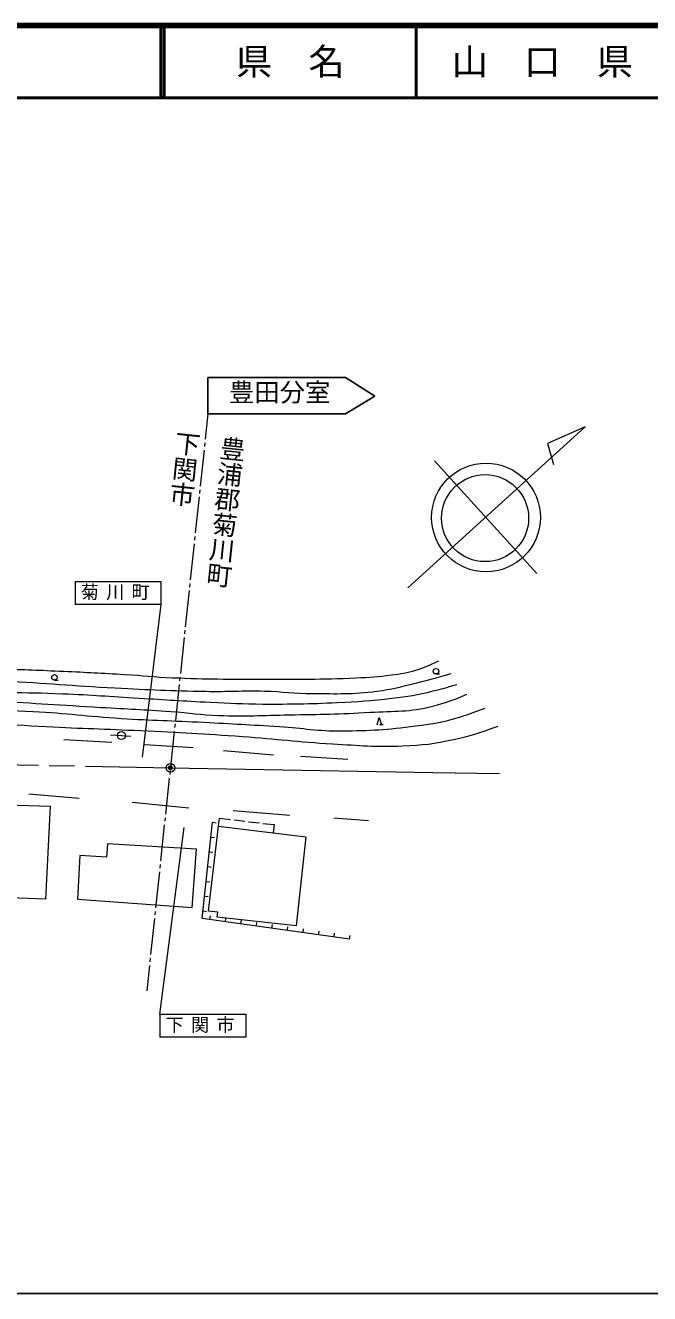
# Model space of a CAD drawing. Units: millimetres at full size, sheet at 1:1000; details may follow other scales. Extents: x 40000 to 680000, y 20000 to 380000.
# Drawn here: x 279089 to 365183, y 205000 to 380000 of the extents above; entities that cross this region are included whole.
import ezdxf
from ezdxf.enums import TextEntityAlignment as Align

# ---------------------------------------------------------------- set-up
doc = ezdxf.new("R2010")
doc.units = ezdxf.units.MM
doc.header["$LTSCALE"] = 1000
doc.header["$PDMODE"] = 32
doc.header["$PDSIZE"] = 500
doc.linetypes.add('CHAIN', pattern=[18.5, 12, -1.5, 3.5, -1.5])
for name, color, linetype, lineweight in [('M-BGD', 7, 'Continuous', 13), ('M-BMK', 2, 'CHAIN', 13), ('M-BMK-SRVR', 3, 'Continuous', 13), ('M-STR-STRC', 7, 'Continuous', 13), ('M-TTL', 2, 'Continuous', 140), ('M-TTL-BAND', 7, 'Continuous', 25), ('M-TTL-LINE', 7, 'Continuous', 50)]:
    doc.layers.add(name, color=color, linetype=linetype, lineweight=lineweight)
for name, color, linetype in [('M-BMK-HTXT', 7, 'Continuous'), ('M-OTRS', 6, 'Continuous'), ('M-TTL-TXT', 7, 'Continuous')]:
    doc.layers.add(name, color=color, linetype=linetype)
doc.styles.add('@ＭＳ ゴシック', font='')
doc.styles.add('ＭＳ ゴシック', font='')
doc.styles.get('@ＭＳ ゴシック').set_extended_font_data('@MS Gothic')
doc.styles.get('ＭＳ ゴシック').set_extended_font_data('MS Gothic')

msp = doc.modelspace()

# ---------------------------------------------------------------- linework, layer by layer
at = {"layer": 'M-BGD'}
for p, q in [((304258, 326408), (303885, 322883)), ((303832, 322386), (303780, 321889)), ((303727, 321392), (303201, 316420)), ((303148, 315922), (303095, 315425)), ((303043, 314928), (302516, 309956)), ((302359, 308464), (301832, 303492)), ((302464, 309458), (302411, 308961)), ((301780, 302995), (301727, 302497)), ((301674, 302000), (301148, 297028)), ((301095, 296531), (301043, 296033)), ((300990, 295536), (300464, 290564)), ((335716, 290512), (336216, 290512)), ((283103, 289665), (283603, 289665)), ((300306, 289072), (299779, 284100)), ((300411, 290067), (300358, 289570)), ((299727, 283603), (299674, 283106)), ((327589, 283482), (327889, 284482)), ((327889, 284482), (328189, 283482)), ((299621, 282608), (299095, 277636)), ((328439, 283482), (327939, 283482)), ((284409, 281463), (291022, 281089)), ((295556, 280762), (302239, 280341)), ((306399, 279932), (313315, 279325)), ((317054, 279161), (323574, 278741)), ((299042, 277139), (298990, 276642)), ((298937, 276145), (298411, 271172)), ((279564, 273947), (286494, 273357)), ((293837, 272807), (301621, 272038)), ((307759, 271649), (315548, 271026)), ((298253, 269681), (297726, 264708)), ((298358, 270675), (298305, 270178)), ((304895, 270038), (305393, 269984)), ((305739, 269520), (305846, 270593)), ((305846, 270593), (307386, 270413)), ((307883, 270355), (309373, 270181)), ((309869, 270123), (311359, 269949)), ((311856, 269891), (313396, 269711)), ((313396, 269711), (313278, 268582)), ((321639, 270668), (326406, 270278)), ((304674, 267999), (305171, 267945)), ((304453, 265960), (304950, 265906)), ((297569, 263217), (297042, 258245)), ((297674, 264211), (297621, 263714)), ((304232, 263921), (304729, 263867)), ((304011, 261882), (304508, 261828)), ((303790, 259843), (304287, 259789)), ((296990, 257747), (296937, 257250)), ((303569, 257804), (304066, 257750)), ((296884, 256753), (296358, 251781)), ((304529, 256634), (304599, 257129)), ((306671, 256333), (306741, 256829)), ((308814, 256033), (308883, 256528)), ((310956, 255732), (311025, 256228)), ((313098, 255432), (313167, 255927)), ((315240, 255131), (315309, 255627)), ((317382, 254831), (317451, 255326)), ((319524, 254530), (319593, 255026)), ((321666, 254230), (321735, 254725)), ((323808, 253929), (323877, 254425)), ((296200, 250289), (295827, 246765)), ((296305, 251284), (296253, 250786))]:
    msp.add_line(p, q, dxfattribs=at)
for points in [[(290822, 282117), (292327, 282010), (293636, 281930)], [(299086, 277555), (335293, 276893), (344477, 276788)], [(323808, 253929), (303458, 256784), (304895, 270038)]]:
    msp.add_lwpolyline(points, dxfattribs=at)
for points in [[(275750, 259671), (276591, 272432), (282489, 272251), (281879, 259418)], [(305739, 269520), (317750, 268025), (316418, 255749), (305560, 256933), (305613, 257653), (304346, 257778)], [(286256, 259408), (302115, 258302), (302691, 266309), (290431, 267057), (290291, 265234), (286593, 265442)]]:
    msp.add_lwpolyline(points, close=True, dxfattribs=at)
for centre, radius in [((335716, 290887), 375), ((283103, 290040), 375), ((292327, 282010), 550)]:
    msp.add_circle(centre, radius, dxfattribs=at)
for points, knots in [([(256365, 291789), (258015, 291842), (258480, 291827), (259836, 291813), (263505, 291776), (265537, 291209), (269206, 291135), (271734, 291084), (273151, 291211), (275679, 291182), (279076, 291143), (280978, 291027), (284372, 290878), (287668, 290734), (289514, 290629), (292808, 290434), (295365, 290283), (296791, 290094), (299351, 289990), (304258, 289792), (307011, 289781), (311923, 289780), (316907, 289779), (319702, 289746), (324682, 289967), (326603, 290052), (327681, 290121), (329589, 290364), (330919, 290534), (331669, 290658), (332954, 291042), (334225, 291422), (334689, 291638), (336109, 292304)], [0, 0, 0, 0, 1, 1, 1, 2, 2, 2, 3, 3, 3, 4, 4, 4, 5, 5, 5, 6, 6, 6, 7, 7, 7, 8, 8, 8, 9, 9, 9, 10, 10, 10, 11, 11, 11, 11]), ([(256384, 289966), (259679, 290139), (260603, 290145), (263309, 290163), (268302, 290194), (271094, 289846), (276079, 289567), (282093, 289230), (285452, 288896), (291467, 288585), (296345, 288333), (299080, 288207), (303963, 288112), (307125, 288050), (308898, 288227), (312060, 288147), (314646, 288082), (316086, 287794), (318673, 287797), (322153, 287800), (324125, 287680), (327576, 288124), (329686, 288395), (330838, 288744), (332904, 289245), (334834, 289714), (335474, 289896), (337812, 290577)], [0, 0, 0, 0, 1, 1, 1, 2, 2, 2, 3, 3, 3, 4, 4, 4, 5, 5, 5, 6, 6, 6, 7, 7, 7, 8, 8, 8, 9, 9, 9, 9]), ([(256512, 288282), (261211, 288372), (262462, 288393), (266275, 288343), (270284, 288291), (272526, 288114), (276534, 287992), (279545, 287901), (281234, 287905), (284245, 287782), (288356, 287614), (290653, 287410), (294761, 287174), (298594, 286954), (300739, 286788), (304575, 286614), (307413, 286485), (309002, 286363), (311842, 286357), (315850, 286347), (318098, 286369), (322101, 286567), (325054, 286713), (326711, 286812), (329649, 287151), (331877, 287408), (333125, 287620), (335304, 288156), (336592, 288473), (337041, 288589), (338575, 289067)], [0, 0, 0, 0, 1, 1, 1, 2, 2, 2, 3, 3, 3, 4, 4, 4, 5, 5, 5, 6, 6, 6, 7, 7, 7, 8, 8, 8, 9, 9, 9, 10, 10, 10, 10]), ([(256587, 287302), (259535, 287290), (260302, 287273), (262683, 287227), (267459, 287134), (270133, 286995), (274905, 286760), (280612, 286478), (283805, 286230), (289510, 285895), (293279, 285674), (295394, 285604), (299160, 285334), (301746, 285149), (303183, 284863), (305774, 284773), (309569, 284643), (311698, 284790), (315495, 284867), (319850, 284955), (322294, 284948), (326641, 285217), (330029, 285427), (332008, 285206), (335287, 286082), (337153, 286580), (337896, 286806), (339961, 287694)], [0, 0, 0, 0, 1, 1, 1, 2, 2, 2, 3, 3, 3, 4, 4, 4, 5, 5, 5, 6, 6, 6, 7, 7, 7, 8, 8, 8, 9, 9, 9, 9]), ([(256767, 285981), (261012, 285892), (262085, 285865), (265493, 285778), (271226, 285632), (274441, 285630), (280168, 285334), (284914, 285089), (287554, 284682), (292296, 284376), (296737, 284090), (299232, 284070), (303676, 283839), (307757, 283627), (310044, 283512), (314122, 283254), (317482, 283042), (319354, 282609), (322721, 282647), (326709, 282692), (328954, 282814), (332910, 283325), (335368, 283642), (336756, 283879), (339125, 284610), (340458, 285021), (340943, 285176), (342490, 285802)], [0, 0, 0, 0, 1, 1, 1, 2, 2, 2, 3, 3, 3, 4, 4, 4, 5, 5, 5, 6, 6, 6, 7, 7, 7, 8, 8, 8, 9, 9, 9, 9]), ([(256930, 284794), (261797, 284559), (263042, 284490), (266958, 284262), (272821, 283921), (276095, 283560), (281960, 283246), (287064, 282972), (289929, 282938), (295035, 282685), (300500, 282414), (303562, 282263), (309020, 281879), (313871, 281537), (316574, 281148), (321429, 280862), (325216, 280639), (327347, 280432), (331138, 280582), (333895, 280690), (335453, 280866), (338148, 281458), (340594, 281995), (341494, 282303), (344282, 283316)], [0, 0, 0, 0, 1, 1, 1, 2, 2, 2, 3, 3, 3, 4, 4, 4, 5, 5, 5, 6, 6, 6, 7, 7, 7, 8, 8, 8, 8])]:
    msp.add_open_spline(points, degree=3, knots=knots, dxfattribs=at)
at = {"layer": 'M-BMK'}
msp.add_lwpolyline([(70390, 277229), (83806, 277345), (170025, 278417), (248698, 278810), (256900, 278670), (268887, 278144), (299086, 277555)], dxfattribs=at)
at = {"layer": 'M-BMK-SRVR'}
for p, q in [((331841, 302396), (356313, 324582)), ((356313, 324582), (351120, 322312)), ((351120, 322312), (351924, 319421)), ((335531, 319915), (349638, 304356))]:
    msp.add_line(p, q, dxfattribs=at)
for centre, radius in [((342613, 312104), 7501), ((342490, 312005), 6000), ((299086, 277555), 600)]:
    msp.add_circle(centre, radius, dxfattribs=at)
msp.add_point((299086, 277555), dxfattribs=at)
at = {"layer": 'M-OTRS'}
msp.add_point((299086, 277555), dxfattribs=at)
at = {"layer": 'M-STR-STRC', "lineweight": 25}
for p, q in [((304258, 331408), (323258, 331408)), ((304258, 331408), (304258, 326408)), ((327266, 328858), (323258, 331408)), ((323258, 326408), (327266, 328858)), ((304258, 326408), (323258, 326408))]:
    msp.add_line(p, q, dxfattribs=at)
at = {"layer": 'M-STR-STRC'}
for p, q in [((285945, 303252), (285945, 300085)), ((285945, 303252), (297776, 303252)), ((297776, 303252), (297776, 300085)), ((297776, 300085), (285945, 300085)), ((297776, 300085), (295193, 279033)), ((297645, 243539), (300970, 269328)), ((297645, 243539), (297645, 240372)), ((297645, 243539), (309476, 243539)), ((309476, 243539), (309476, 240372)), ((309476, 240372), (297645, 240372))]:
    msp.add_line(p, q, dxfattribs=at)
at = {"layer": 'M-TTL'}
msp.add_line((680000, 380000), (40000, 380000), dxfattribs=at)
at = {"layer": 'M-TTL-BAND'}
msp.add_line((40000, 205000), (579000, 205000), dxfattribs=at)
at = {"layer": 'M-TTL-LINE'}
for p, q in [((297750, 380000), (297750, 370000)), ((298250, 380000), (298250, 370000)), ((333000, 380000), (333000, 370000)), ((40000, 370000), (680000, 370000))]:
    msp.add_line(p, q, dxfattribs=at)

# ---------------------------------------------------------------- texts
at = {"layer": 'M-BMK-HTXT', "style": '@ＭＳ ゴシック'}
for s, p in [('下関市', (301612, 323995)), ('豊浦郡菊川町', (307834, 323286))]:
    msp.add_text(s, height=2566, rotation=263.957, dxfattribs=at).set_placement(p, align=Align.MIDDLE_LEFT)
at = {"layer": 'M-STR-STRC', "style": 'ＭＳ ゴシック'}
msp.add_text('豊田分室', height=2566, dxfattribs=at).set_placement((307161, 327319), align=Align.BOTTOM_LEFT)
at = {"layer": 'M-STR-STRC', "char_height": 1833, "attachment_point": 5, "style": 'ＭＳ ゴシック'}
for s, insert in [('\\T1.4;菊川町', (291982, 301701)), ('\\T1.4;下関市', (303682, 241988))]:
    msp.add_mtext(s, dxfattribs=dict(at, insert=insert))
at = {"layer": 'M-TTL-TXT', "style": 'ＭＳ ゴシック'}
for s, p in [('県\u3000名', (315625, 375000)), ('山\u3000口\u3000県', (350375, 375000))]:
    msp.add_text(s, height=3666, dxfattribs=at).set_placement(p, align=Align.MIDDLE_CENTER)

doc.saveas('drawing.dxf')
